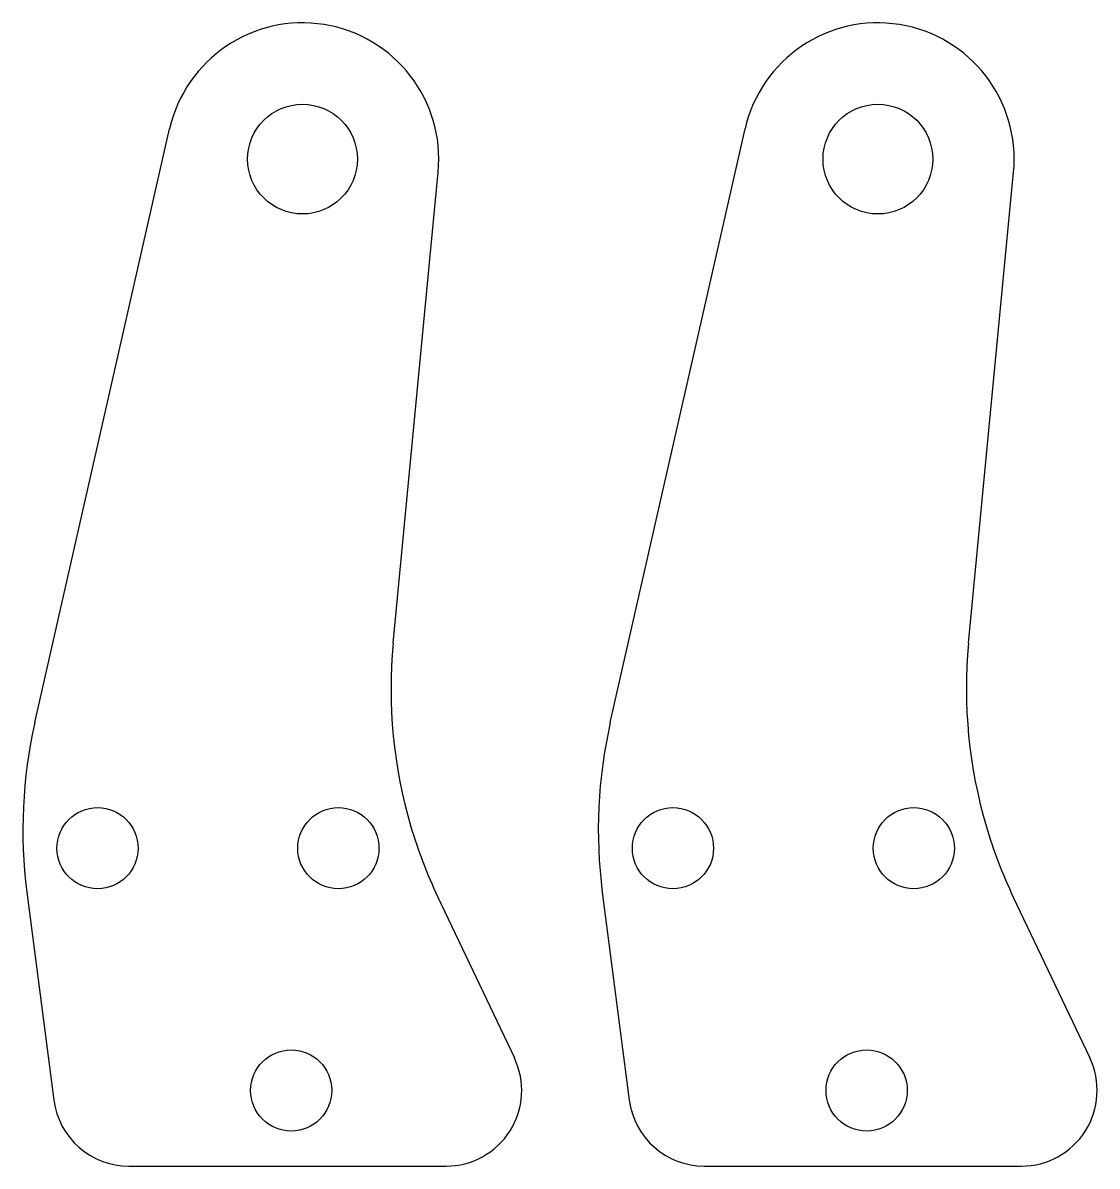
# Model space of a CAD drawing. Header units: metres. Extents: x 0.02 to 4.45, y 0.01 to 4.74.
import ezdxf

# ---------------------------------------------------------------- set-up
doc = ezdxf.new("R2010")
doc.units = ezdxf.units.M

msp = doc.modelspace()

# ---------------------------------------------------------------- linework, layer by layer
at = {"layer": '1', "color": 3}
for p, q in [((0.064561, 1.84593), (0.620601, 4.296947)), ((2.439561, 1.84593), (2.995601, 4.296947)), ((1.543528, 2.174341), (1.729118, 4.119062)), ((3.918528, 2.174341), (4.104118, 4.119062)), ((0.031603, 1.146279), (0.142979, 0.287317)), ((2.406603, 1.146279), (2.517979, 0.287317)), ((1.72809, 1.125884), (2.043763, 0.461634)), ((4.10309, 1.125884), (4.418763, 0.461634)), ((0.452885, 0.015), (1.761514, 0.015)), ((2.827885, 0.015), (4.136514, 0.015))]:
    msp.add_line(p, q, dxfattribs=at)
for centre, radius in [((1.169162, 4.1725), 0.2265), ((3.544162, 4.1725), 0.2265), ((0.323222, 1.3275), 0.1675), ((1.317228, 1.3275), 0.1675), ((2.698222, 1.3275), 0.1675), ((3.692228, 1.3275), 0.1675), ((1.122638, 0.3275), 0.1675), ((3.497638, 0.3275), 0.1675)]:
    msp.add_circle(centre, radius, dxfattribs=at)
for centre, radius, start, end in [((1.169162, 4.1725), 0.5625, 354.548622, 527.218171), ((3.544162, 4.1725), 0.5625, 354.548622, 527.218171), ((3.534482, 1.984339), 2, 174.548627, 196.501395), ((5.909482, 1.984339), 2, 174.548627, 196.501395), ((2.015, 1.403452), 2, 167.218169, 187.387912), ((4.39, 1.403452), 2, 167.218169, 187.387912), ((3.534482, 1.984339), 2, 196.501392, 205.418568), ((5.909482, 1.984339), 2, 196.501392, 205.418568), ((1.761514, 0.3275), 0.3125, 270, 385.418568), ((4.136514, 0.3275), 0.3125, 270, 385.418568), ((0.452885, 0.3275), 0.3125, 187.387912, 270), ((2.827885, 0.3275), 0.3125, 187.387912, 270)]:
    msp.add_arc(centre, radius, start, end, dxfattribs=at)

doc.saveas('drawing.dxf')
